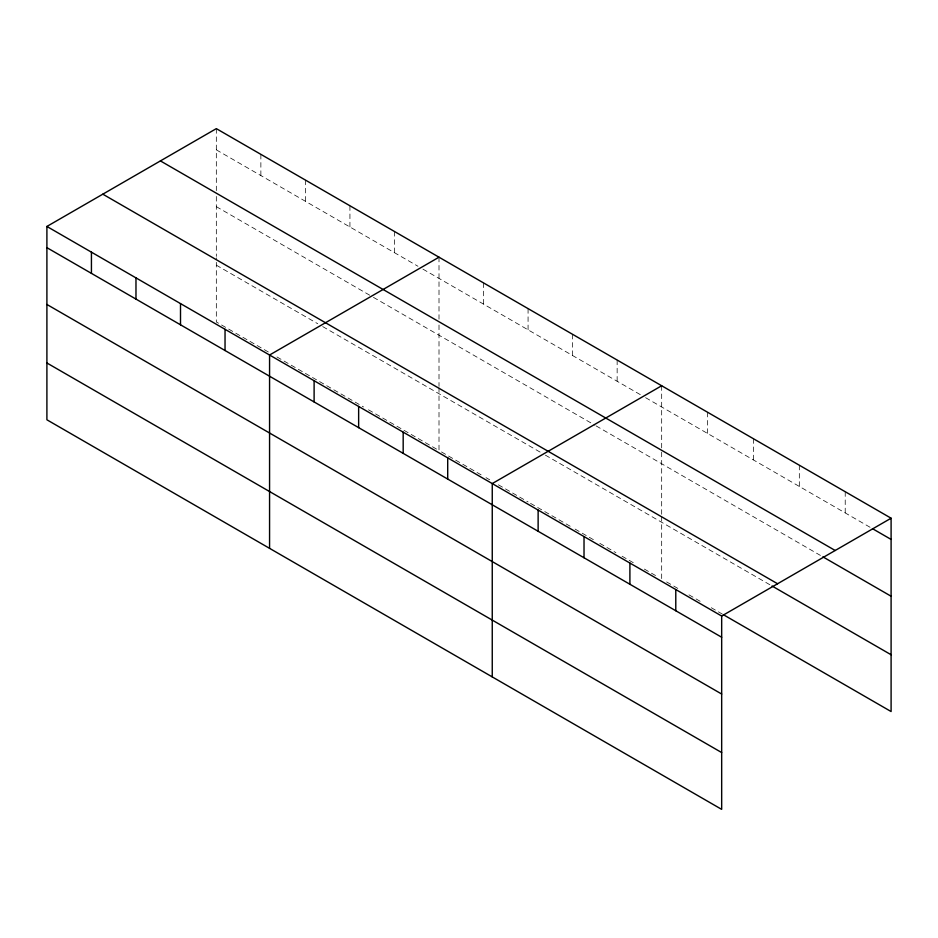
<?xml version="1.0" encoding="UTF-8"?>
<svg xmlns="http://www.w3.org/2000/svg" width="938" height="938" viewBox="0 0 938 938"><rect width="100%" height="100%" fill="white"/><g stroke="black" fill="none" stroke-linecap="round" stroke-linejoin="round"><path stroke-width="0.7" stroke-dasharray="4.69 3.52" d="M216.326 149.846L417.973 266.263M422.921 269.124L640.642 394.828M645.602 397.689L871.261 527.965M216.326 206.653L372.198 296.643M373.441 297.358L594.88 425.195M596.111 425.911L820.41 555.413M216.326 265.173L317.771 323.739M322.719 326.588L540.44 452.292M545.388 455.153L770.813 585.289M268.291 351.961L216.326 321.969L216.326 257.856M276.945 356.968L363.545 406.963M368.493 409.812L439.007 450.521L439.007 387.875M441.481 451.952L483.539 476.234M486.013 477.665L489.73 479.81M498.383 484.805L528.071 501.947M530.545 503.378L572.614 527.66M575.088 529.091L594.88 540.523M599.828 543.372L615.903 552.658M622.093 556.234L635.694 564.09M644.359 569.085L657.972 576.94M666.637 581.947L680.285 589.826M688.961 594.833L702.597 602.712M711.285 607.73L722.448 614.167M845.22 491.723L845.22 512.934M799.328 465.236L799.328 486.447M753.449 438.738L753.449 459.948M707.557 412.251L707.557 433.462M661.677 385.753L661.677 450.662M661.677 452.116L661.677 514.974M661.677 516.439L661.677 579.086M617.145 360.051L617.145 381.262M572.614 334.338L572.614 355.549M528.071 308.625L528.071 329.836M483.539 282.913L483.539 304.123M439.007 257.2L439.007 319.19M439.007 325.017L439.007 386.409M394.464 231.487L394.464 252.697M349.933 205.774L349.933 226.984M305.401 180.061L305.401 201.271M260.87 154.348L260.87 175.558M216.326 128.635L216.326 190.625M216.326 196.452L216.326 256.391"/><path stroke-width="1.41" d="M46.9 226.457L721.674 616.032L721.674 809.365L46.9 419.79L46.9 226.457L216.326 128.635L891.1 518.21L891.1 711.543L723.679 614.882M439.007 257.2L269.569 355.021L269.569 548.343M661.677 385.753L492.251 483.574L492.251 676.908M721.674 616.032L891.1 518.21M872.492 528.68L891.1 539.42M160.421 160.914L835.183 550.489M822.896 556.844L891.1 596.228M102.817 194.178L777.579 583.753M772.044 586.004L891.1 654.747M46.9 247.667L721.674 637.242M46.9 304.463L721.674 694.038M46.9 362.983L721.674 752.557M675.782 589.545L675.782 610.755M629.902 563.046L629.902 584.268M584.022 536.559L584.022 557.77M538.131 510.073L538.131 531.283M447.707 457.861L447.707 479.072M403.176 432.16L403.176 453.371M358.644 406.447L358.644 427.658M314.113 380.734L314.113 401.945M225.038 329.308L225.038 350.519M180.506 303.595L180.506 324.806M135.975 277.883L135.975 299.093M91.432 252.17L91.432 273.38"/></g></svg>
